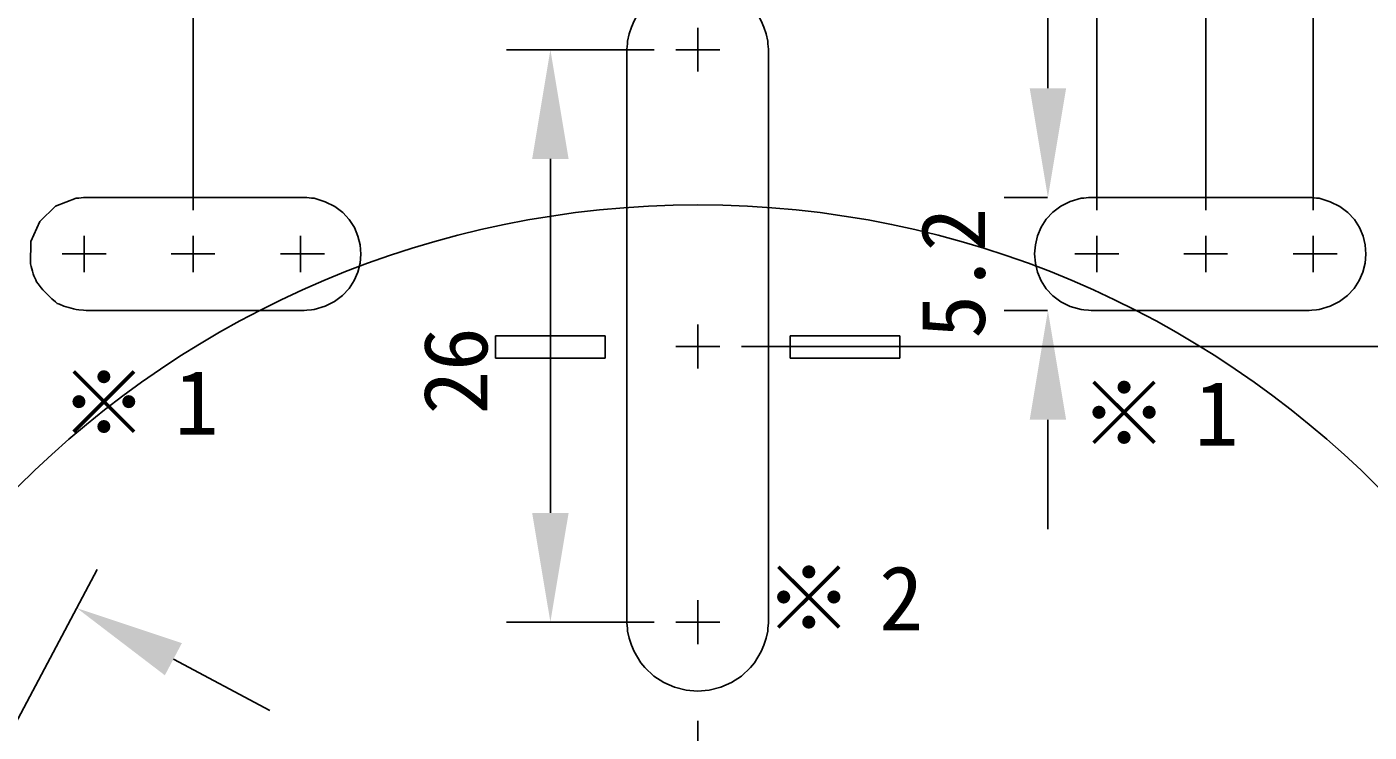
# Model space of a CAD drawing. Units: millimetres on the paper. Extents: x -139 to 141, y -98 to 91.
# Drawn here: x 74.91 to 105.61, y 36.66 to 52.8 of the extents above; entities that cross this region are included whole.
import ezdxf
from ezdxf.enums import TextEntityAlignment as Align

# ---------------------------------------------------------------- set-up
doc = ezdxf.new("R2010")
doc.units = ezdxf.units.MM
for name, color, linetype in [('0-1_外形線', 4, 'Continuous'), ('0-3_レイヤー_1_0', 4, 'Continuous'), ('0-8_寸法線', 4, 'Continuous')]:
    doc.layers.add(name, color=color, linetype=linetype)
doc.styles.add('ＭＳ ゴシック', font='')
doc.styles.get('ＭＳ ゴシック').set_extended_font_data('MS Gothic')

msp = doc.modelspace()

# ---------------------------------------------------------------- linework, layer by layer
at = {"layer": '0-1_外形線'}
for p, q in [((90.258, 52.782), (90.258, 51.778)), ((88.629, 52.228), (88.629, 39.222)), ((89.756, 52.28), (90.76, 52.28)), ((91.876, 52.228), (91.876, 39.222)), ((81.253, 48.899), (76.261, 48.899)), ((104.244, 48.899), (99.251, 48.899)), ((76.219, 47.19), (76.219, 48.02)), ((78.708, 47.19), (78.708, 48.02)), ((81.165, 47.19), (81.165, 48.02)), ((99.385, 47.19), (99.385, 48.02)), ((101.874, 47.19), (101.874, 48.02)), ((104.331, 47.19), (104.331, 48.02)), ((76.721, 47.605), (75.717, 47.605)), ((79.21, 47.605), (78.206, 47.605)), ((81.714, 47.605), (80.709, 47.605)), ((99.887, 47.605), (98.883, 47.605)), ((102.376, 47.605), (101.372, 47.605)), ((104.88, 47.605), (103.876, 47.605)), ((81.253, 46.31), (76.261, 46.31)), ((104.244, 46.31), (99.251, 46.31)), ((90.258, 45.988), (90.258, 44.984)), ((85.63, 45.735), (88.136, 45.735)), ((85.63, 45.221), (85.63, 45.735)), ((88.136, 45.735), (88.136, 45.221)), ((89.756, 45.486), (90.76, 45.486)), ((92.369, 45.735), (94.875, 45.735)), ((92.369, 45.221), (92.369, 45.735)), ((94.875, 45.735), (94.875, 45.221)), ((88.136, 45.221), (85.63, 45.221)), ((94.875, 45.221), (92.369, 45.221)), ((90.258, 39.683), (90.258, 38.679)), ((89.756, 39.181), (90.76, 39.181)), ((90.258, 36.921), (90.258, 16.484))]:
    msp.add_line(p, q, dxfattribs=at)
for points in [[(91.855, 52.474), (91.816, 52.64), (91.766, 52.795), (91.704, 52.94), (91.632, 53.074), (91.55, 53.197), (91.46, 53.31), (91.256, 53.502), (91.028, 53.652), (90.78, 53.76), (90.519, 53.824), (90.252, 53.845), (89.986, 53.824), (89.725, 53.76), (89.477, 53.652), (89.248, 53.502), (89.045, 53.31), (88.955, 53.197), (88.873, 53.074), (88.801, 52.94), (88.739, 52.795), (88.689, 52.64), (88.65, 52.474)], [(88.65, 52.474), (88.645, 52.41), (88.635, 52.291), (88.629, 52.228)], [(91.876, 52.228), (91.87, 52.291), (91.86, 52.41), (91.855, 52.474)], [(76.035, 48.879), (75.565, 48.697), (75.204, 48.35), (74.997, 47.893), (74.987, 47.379)], [(76.261, 48.899), (76.202, 48.894), (76.093, 48.884), (76.035, 48.879)], [(81.479, 48.879), (81.421, 48.884), (81.312, 48.894), (81.253, 48.899)], [(81.479, 46.331), (81.728, 46.407), (81.944, 46.517), (82.127, 46.654), (82.277, 46.815), (82.394, 46.995), (82.478, 47.19), (82.529, 47.394), (82.547, 47.602), (82.531, 47.811), (82.482, 48.015), (82.399, 48.21), (82.283, 48.39), (82.133, 48.552), (81.949, 48.691), (81.731, 48.801), (81.479, 48.879)], [(99.025, 48.879), (98.775, 48.806), (98.559, 48.699), (98.376, 48.562), (98.226, 48.4), (98.11, 48.219), (98.027, 48.023), (97.978, 47.817), (97.961, 47.606), (97.978, 47.395), (98.028, 47.189), (98.112, 46.992), (98.228, 46.811), (98.378, 46.649), (98.561, 46.512), (98.777, 46.404), (99.025, 46.331)], [(99.251, 48.899), (99.193, 48.894), (99.084, 48.884), (99.025, 48.879)], [(104.47, 48.879), (104.411, 48.884), (104.303, 48.894), (104.244, 48.899)], [(104.47, 46.331), (104.718, 46.407), (104.934, 46.517), (105.117, 46.654), (105.267, 46.815), (105.385, 46.995), (105.469, 47.19), (105.52, 47.394), (105.537, 47.602), (105.522, 47.811), (105.473, 48.015), (105.39, 48.21), (105.274, 48.39), (105.124, 48.552), (104.94, 48.691), (104.722, 48.801), (104.47, 48.879)], [(74.987, 47.379), (75.003, 47.32), (75.033, 47.211), (75.049, 47.153)], [(75.049, 47.153), (75.07, 47.105), (75.11, 47.016), (75.131, 46.968)], [(75.131, 46.968), (75.168, 46.92), (75.237, 46.831), (75.275, 46.783)], [(75.275, 46.783), (75.317, 46.74), (75.396, 46.661), (75.439, 46.619)], [(75.439, 46.619), (75.482, 46.581), (75.561, 46.512), (75.603, 46.475)], [(75.603, 46.475), (75.657, 46.453), (75.756, 46.414), (75.809, 46.393)], [(75.809, 46.393), (75.867, 46.377), (75.976, 46.347), (76.035, 46.331)], [(76.035, 46.331), (76.093, 46.326), (76.202, 46.316), (76.261, 46.31)], [(81.253, 46.31), (81.312, 46.316), (81.421, 46.326), (81.479, 46.331)], [(99.025, 46.331), (99.084, 46.326), (99.193, 46.316), (99.251, 46.31)], [(104.244, 46.31), (104.303, 46.316), (104.411, 46.326), (104.47, 46.331)], [(88.629, 39.222), (88.635, 39.158), (88.645, 39.039), (88.65, 38.976)], [(91.855, 38.976), (91.86, 39.039), (91.87, 39.158), (91.876, 39.222)], [(88.65, 38.976), (88.689, 38.81), (88.739, 38.654), (88.801, 38.51), (88.873, 38.376), (88.955, 38.252), (89.045, 38.14), (89.248, 37.947), (89.477, 37.797), (89.725, 37.69), (89.986, 37.626), (90.252, 37.604), (90.519, 37.626), (90.78, 37.69), (91.028, 37.797), (91.256, 37.947), (91.46, 38.14), (91.55, 38.252), (91.632, 38.376), (91.704, 38.51), (91.766, 38.654), (91.816, 38.81), (91.855, 38.976)]]:
    msp.add_lwpolyline(points, dxfattribs=at)
at = {"layer": '0-3_レイヤー_1_0'}
msp.add_circle((90.258, 26.741), 21.986, dxfattribs=at)
at = {"layer": '0-8_寸法線'}
for p, q in [((78.708, 48.605), (78.708, 71.403)), ((101.874, 48.605), (101.874, 71.403)), ((99.385, 48.605), (99.385, 63.241)), ((104.331, 48.605), (104.331, 63.241)), ((98.264, 51.399), (98.264, 53.899)), ((89.258, 52.28), (85.883, 52.28)), ((86.883, 49.78), (86.883, 41.681)), ((98.251, 48.899), (97.264, 48.899)), ((98.251, 46.31), (97.264, 46.31)), ((91.258, 45.486), (133.191, 45.486)), ((98.264, 43.81), (98.264, 41.31)), ((74.572, 36.712), (76.518, 40.386)), ((89.258, 39.181), (85.883, 39.181)), ((78.259, 38.332), (80.468, 37.162))]:
    msp.add_line(p, q, dxfattribs=at)
for points in [[(86.466, 49.78), (87.3, 49.78), (86.883, 52.28)], [(98.264, 48.899), (98.681, 51.399), (97.848, 51.399)], [(97.848, 43.81), (98.681, 43.81), (98.264, 46.31)], [(86.883, 39.181), (87.3, 41.681), (86.466, 41.681)], [(76.05, 39.502), (78.064, 37.964), (78.454, 38.701)]]:
    msp.add_solid(points, dxfattribs=at)

# ---------------------------------------------------------------- texts
at = {"layer": '0-1_外形線', "style": 'ＭＳ ゴシック'}
for s, height, p in [('※', 1.466, (75.669, 43.026)), ('1', 1.478, (78.289, 43.026)), ('※', 1.478, (98.998, 42.773)), ('1', 1.478, (101.618, 42.773)), ('※', 1.478, (91.786, 38.546)), ('2', 1.478, (94.405, 38.546))]:
    msp.add_text(s, height=height, dxfattribs=at).set_placement(p, align=Align.BOTTOM_LEFT)
at = {"layer": '0-8_寸法線', "style": 'ＭＳ ゴシック'}
for s, p in [('5.2', (97.264, 45.671)), ('26', (85.883, 43.932))]:
    msp.add_text(s, height=1.466, rotation=90, dxfattribs=at).set_placement(p, align=Align.BOTTOM_LEFT)

doc.saveas('drawing.dxf')
